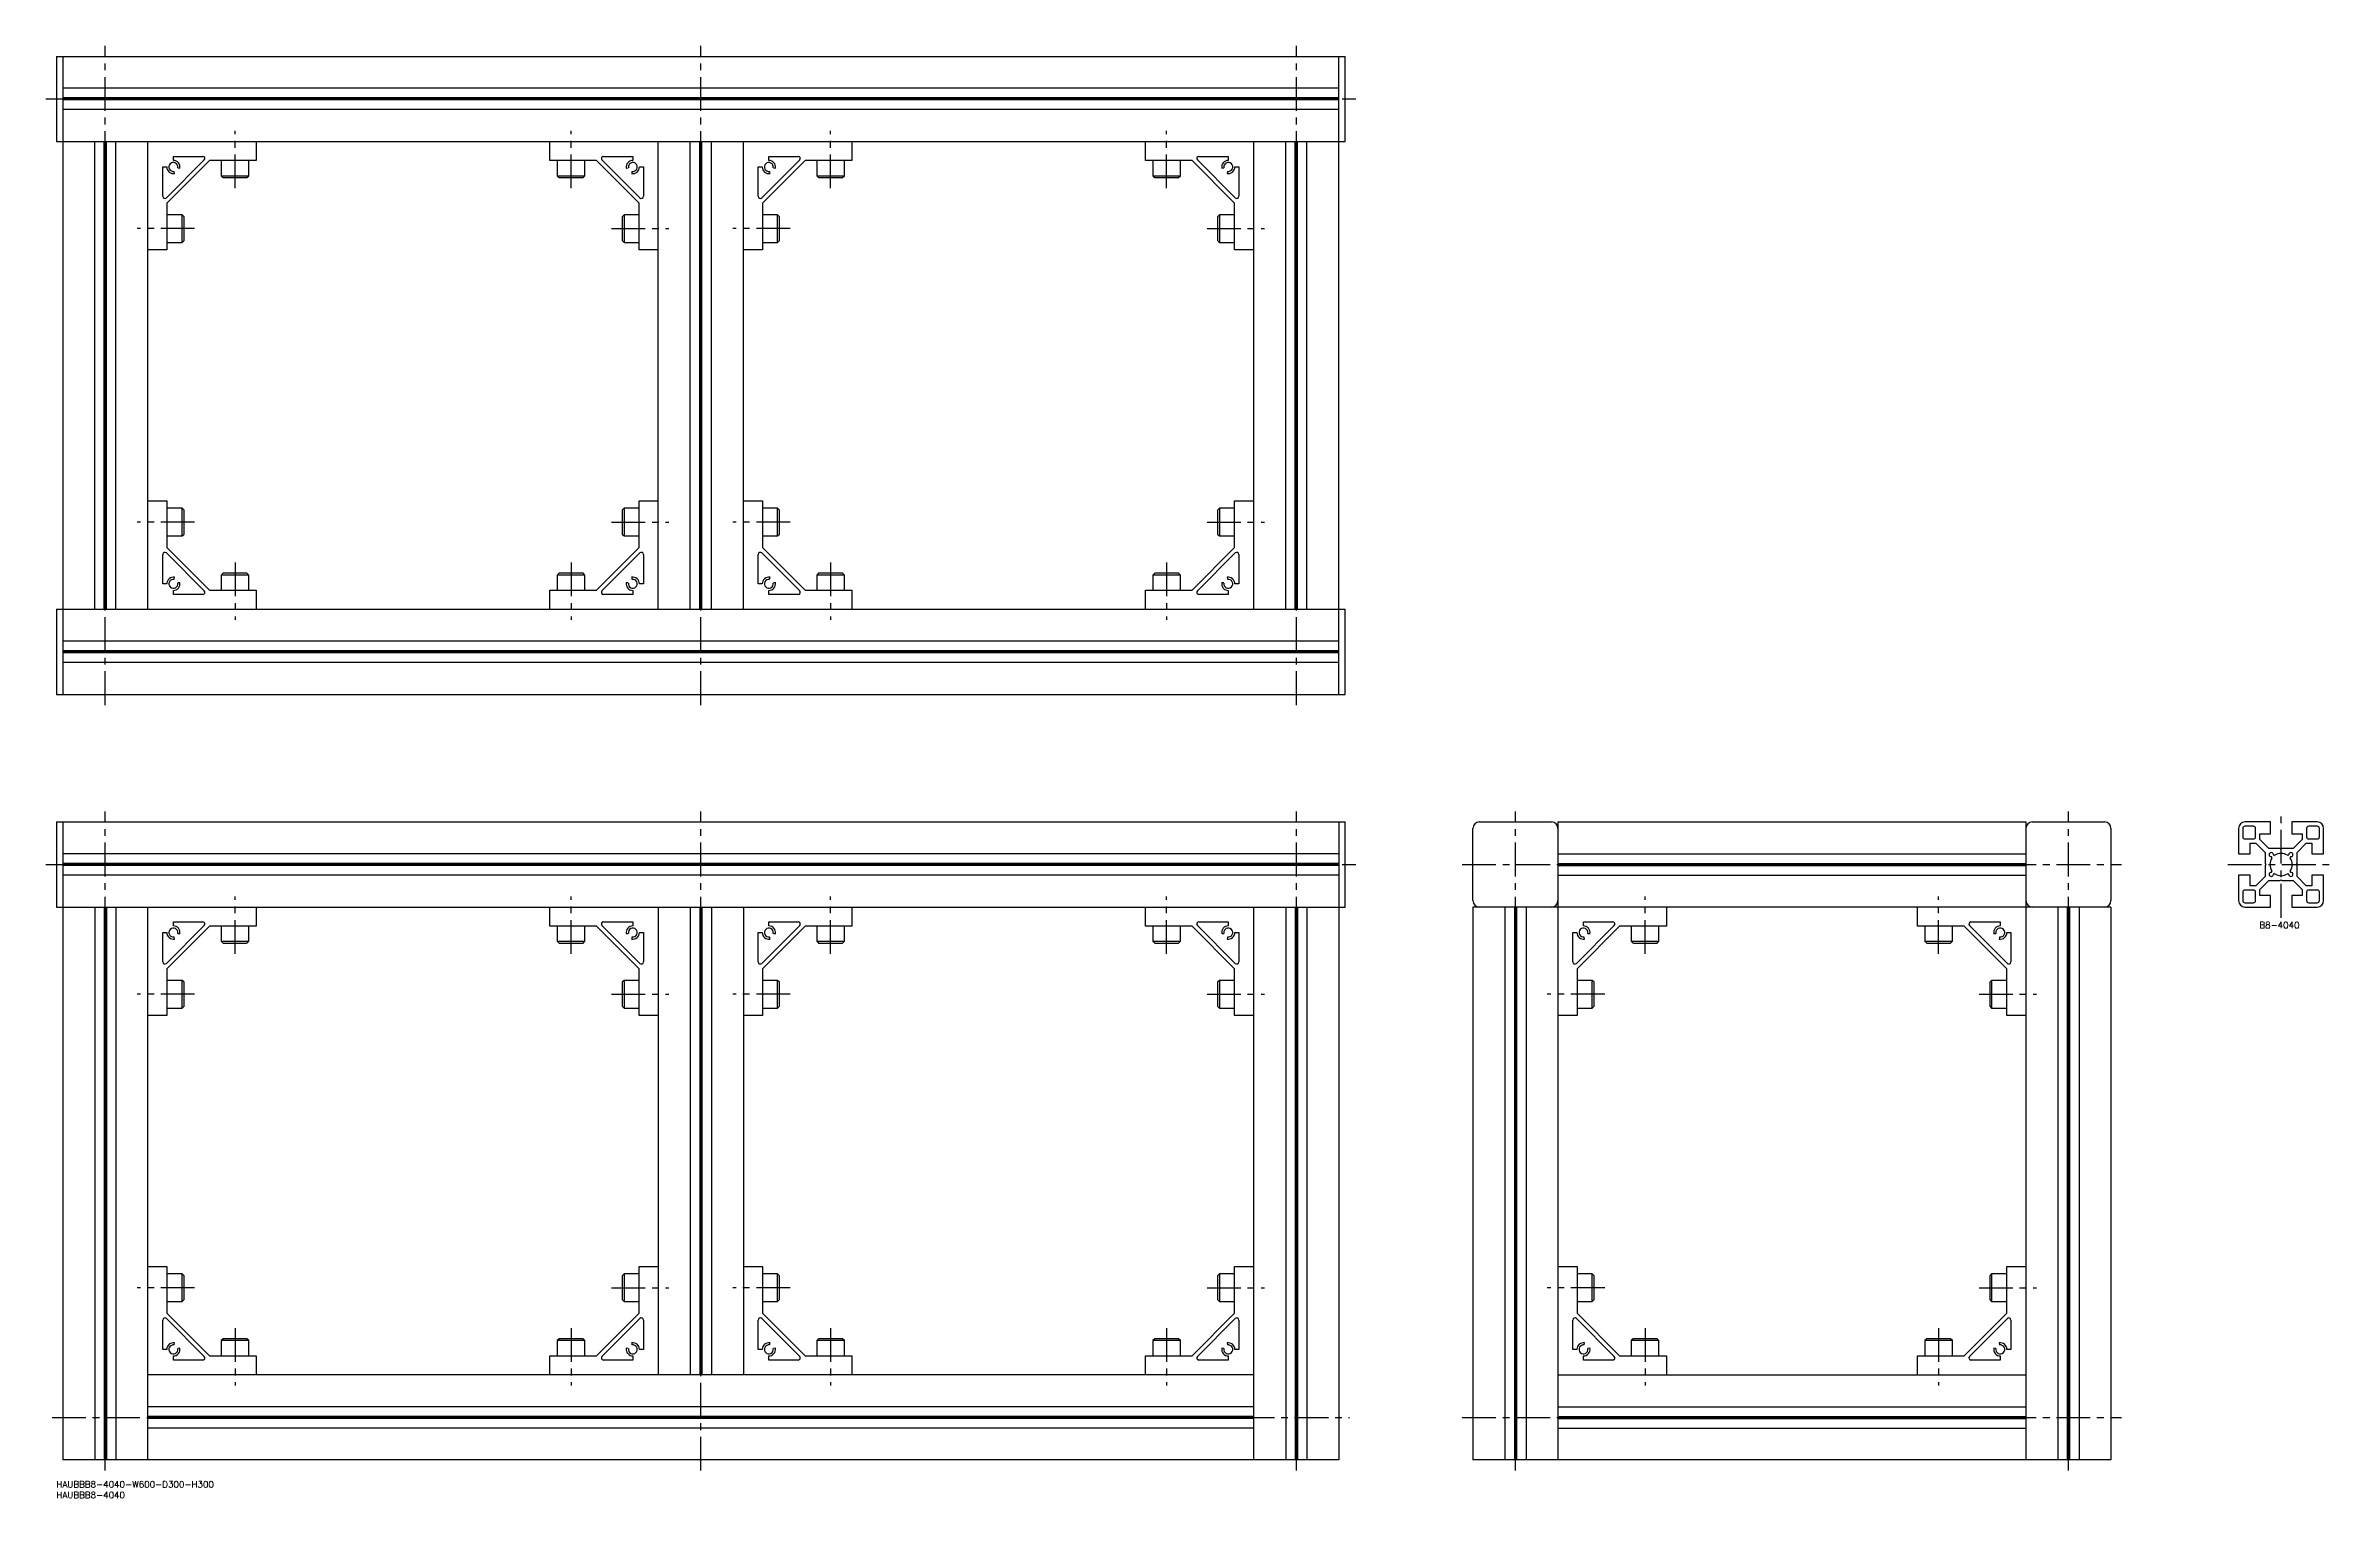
# Model space of a CAD drawing. Extents: x -5 to 1071, y -8 to 675.
import ezdxf

# ---------------------------------------------------------------- set-up
doc = ezdxf.new("R2010")
doc.units = 0
doc.header["$LTSCALE"] = 0.5
doc.linetypes.add('CENTER', pattern=[50.8, 31.75, -6.35, 6.35, -6.35])
for name, color, linetype in [('MSM_CENTER', 1, 'CENTER'), ('MSM_CONTINUOUS', 7, 'CONTINUOUS'), ('MSM_PART_NUMBER', 7, 'CONTINUOUS')]:
    doc.layers.add(name, color=color, linetype=linetype)
doc.styles.get("Standard").update_dxf_attribs({"font": 'txt.shx', "height": 3, "bigfont": 'bigfont.shx'})

# ---------------------------------------------------------------- blocks, each defined once
blk = doc.blocks.new('*U8')
at = {"layer": 'MSM_PART_NUMBER'}
blk.add_text('HAUBBB8-4040-W600-D300-H300', height=3, dxfattribs=at).set_placement((0, -3))
blk = doc.blocks.new('*U9')
at = {"layer": 'MSM_PART_NUMBER'}
blk.add_text('HAUBBB8-4040', height=3, dxfattribs=at).set_placement((0, -8))
blk = doc.blocks.new('*U10')
at = {"layer": 'MSM_PART_NUMBER'}
blk.add_text('B8-4040', height=3, dxfattribs=at).set_placement((1035.8, 260))

msp = doc.modelspace()

# ---------------------------------------------------------------- linework, layer by layer
at = {"layer": 'MSM_CENTER'}
for p, q in [((23, 365), (23, 675)), ((303, 365), (303, 675)), ((583, 365), (583, 675)), ((-5, 650), (611, 650)), ((84, 608), (84, 635)), ((242, 608), (242, 635)), ((364, 608), (364, 635)), ((522, 608), (522, 635)), ((65, 589), (38, 589)), ((261, 589), (288, 589)), ((345, 589), (318, 589)), ((541, 589), (568, 589)), ((65, 451), (38, 451)), ((261, 451), (288, 451)), ((345, 451), (318, 451)), ((541, 451), (568, 451)), ((84, 432), (84, 405)), ((242, 432), (242, 405)), ((364, 432), (364, 405)), ((522, 432), (522, 405)), ((23, 5), (23, 315)), ((303, 5), (303, 315)), ((583, 5), (583, 315)), ((686, 5), (686, 315)), ((946, 5), (946, 315)), ((1046, 265), (1046, 315)), ((-5, 290), (611, 290)), ((661, 290), (971, 290)), ((1021, 290), (1071, 290)), ((84, 248), (84, 275)), ((242, 248), (242, 275)), ((364, 248), (364, 275)), ((522, 248), (522, 275)), ((747, 248), (747, 275)), ((885, 248), (885, 275)), ((65, 229), (38, 229)), ((261, 229), (288, 229)), ((345, 229), (318, 229)), ((541, 229), (568, 229)), ((728, 229), (701, 229)), ((904, 229), (931, 229)), ((65, 91), (38, 91)), ((261, 91), (288, 91)), ((345, 91), (318, 91)), ((541, 91), (568, 91)), ((728, 91), (701, 91)), ((904, 91), (931, 91)), ((84, 72), (84, 45)), ((242, 72), (242, 45)), ((364, 72), (364, 45)), ((522, 72), (522, 45)), ((747, 72), (747, 45)), ((885, 72), (885, 45)), ((-2, 30), (608, 30)), ((661, 30), (971, 30))]:
    msp.add_line(p, q, dxfattribs=at)
at = {"layer": 'MSM_CONTINUOUS'}
for p, q in [((0, 670), (606, 670)), ((0, 670), (0, 630)), ((3, 670), (3, 370)), ((603, 370), (603, 670)), ((606, 630), (606, 670)), ((603, 655), (3, 655)), ((603, 650.5), (3, 650.5)), ((603, 650), (3, 650)), ((603, 649.5), (3, 649.5)), ((603, 645), (3, 645)), ((0, 630), (606, 630)), ((18, 410), (18, 630)), ((22.5, 410), (22.5, 630)), ((23, 410), (23, 630)), ((23.5, 410), (23.5, 630)), ((28, 410), (28, 630)), ((43, 410), (43, 630)), ((94, 630), (94, 621)), ((232, 621), (232, 630)), ((283, 410), (283, 630)), ((298, 410), (298, 630)), ((302.5, 410), (302.5, 630)), ((303, 410), (303, 630)), ((303.5, 410), (303.5, 630)), ((308, 410), (308, 630)), ((323, 410), (323, 630)), ((374, 630), (374, 621)), ((512, 621), (512, 630)), ((563, 410), (563, 630)), ((578, 410), (578, 630)), ((582.5, 410), (582.5, 630)), ((583, 410), (583, 630)), ((583.5, 410), (583.5, 630)), ((588, 410), (588, 630)), ((50, 604.2), (50, 618)), ((50, 618), (51.9, 618)), ((69.5, 621.3), (51.7, 603.5)), ((72, 621), (52, 601)), ((55, 623), (68.8, 623)), ((55, 621.1), (55, 623)), ((55.5, 614.9), (55.4, 615.9)), ((57.1, 617.6), (58.1, 617.5)), ((94, 621), (72, 621)), ((77.5, 621), (77.5, 613.9)), ((77.5, 613.9), (78.4, 613)), ((77.5, 613.9), (90.5, 613.9)), ((89.6, 613), (90.5, 613.9)), ((90.5, 613.9), (90.5, 621)), ((254, 621), (232, 621)), ((235.5, 621), (235.5, 613.9)), ((235.5, 613.9), (236.4, 613)), ((235.5, 613.9), (248.5, 613.9)), ((247.6, 613), (248.5, 613.9)), ((248.5, 613.9), (248.5, 621)), ((274, 601), (254, 621)), ((274.3, 603.5), (256.5, 621.3)), ((257.2, 623), (271, 623)), ((267.9, 617.5), (268.9, 617.6)), ((270.6, 615.9), (270.5, 614.9)), ((271, 623), (271, 621.1)), ((274.1, 618), (276, 618)), ((276, 618), (276, 604.2)), ((330, 604.2), (330, 618)), ((330, 618), (331.9, 618)), ((349.5, 621.3), (331.7, 603.5)), ((352, 621), (332, 601)), ((335, 623), (348.8, 623)), ((335, 621.1), (335, 623)), ((335.5, 614.9), (335.4, 615.9)), ((337.1, 617.6), (338.1, 617.5)), ((374, 621), (352, 621)), ((357.5, 621), (357.5, 613.9)), ((357.5, 613.9), (358.4, 613)), ((357.5, 613.9), (370.5, 613.9)), ((369.6, 613), (370.5, 613.9)), ((370.5, 613.9), (370.5, 621)), ((534, 621), (512, 621)), ((515.5, 621), (515.5, 613.9)), ((515.5, 613.9), (516.4, 613)), ((515.5, 613.9), (528.5, 613.9)), ((527.6, 613), (528.5, 613.9)), ((528.5, 613.9), (528.5, 621)), ((554, 601), (534, 621)), ((554.3, 603.5), (536.5, 621.3)), ((537.2, 623), (551, 623)), ((547.9, 617.5), (548.9, 617.6)), ((550.6, 615.9), (550.5, 614.9)), ((551, 623), (551, 621.1)), ((554.1, 618), (556, 618)), ((556, 618), (556, 604.2)), ((78.4, 613), (89.6, 613)), ((236.4, 613), (247.6, 613)), ((358.4, 613), (369.6, 613)), ((516.4, 613), (527.6, 613)), ((52, 601), (52, 579)), ((59.1, 595.5), (52, 595.5)), ((60, 594.6), (59.1, 595.5)), ((59.1, 582.5), (59.1, 595.5)), ((60, 583.4), (60, 594.6)), ((266.9, 595.5), (266, 594.6)), ((266, 594.6), (266, 583.4)), ((274, 595.5), (266.9, 595.5)), ((266.9, 595.5), (266.9, 582.5)), ((274, 579), (274, 601)), ((332, 601), (332, 579)), ((339.1, 595.5), (332, 595.5)), ((340, 594.6), (339.1, 595.5)), ((339.1, 582.5), (339.1, 595.5)), ((340, 583.4), (340, 594.6)), ((546.9, 595.5), (546, 594.6)), ((546, 594.6), (546, 583.4)), ((554, 595.5), (546.9, 595.5)), ((546.9, 595.5), (546.9, 582.5)), ((554, 579), (554, 601)), ((52, 582.5), (59.1, 582.5)), ((59.1, 582.5), (60, 583.4)), ((266, 583.4), (266.9, 582.5)), ((266.9, 582.5), (274, 582.5)), ((332, 582.5), (339.1, 582.5)), ((339.1, 582.5), (340, 583.4)), ((546, 583.4), (546.9, 582.5)), ((546.9, 582.5), (554, 582.5)), ((52, 579), (43, 579)), ((283, 579), (274, 579)), ((332, 579), (323, 579)), ((563, 579), (554, 579)), ((43, 461), (52, 461)), ((52, 461), (52, 439)), ((59.1, 457.5), (52, 457.5)), ((60, 456.6), (59.1, 457.5)), ((59.1, 444.5), (59.1, 457.5)), ((60, 445.4), (60, 456.6)), ((266.9, 457.5), (266, 456.6)), ((266, 456.6), (266, 445.4)), ((274, 457.5), (266.9, 457.5)), ((266.9, 457.5), (266.9, 444.5)), ((274, 439), (274, 461)), ((274, 461), (283, 461)), ((323, 461), (332, 461)), ((332, 461), (332, 439)), ((339.1, 457.5), (332, 457.5)), ((340, 456.6), (339.1, 457.5)), ((339.1, 444.5), (339.1, 457.5)), ((340, 445.4), (340, 456.6)), ((546.9, 457.5), (546, 456.6)), ((546, 456.6), (546, 445.4)), ((554, 457.5), (546.9, 457.5)), ((546.9, 457.5), (546.9, 444.5)), ((554, 439), (554, 461)), ((554, 461), (563, 461)), ((52, 444.5), (59.1, 444.5)), ((59.1, 444.5), (60, 445.4)), ((266, 445.4), (266.9, 444.5)), ((266.9, 444.5), (274, 444.5)), ((332, 444.5), (339.1, 444.5)), ((339.1, 444.5), (340, 445.4)), ((546, 445.4), (546.9, 444.5)), ((546.9, 444.5), (554, 444.5)), ((50, 422), (50, 435.8)), ((51.7, 436.5), (69.5, 418.7)), ((52, 439), (72, 419)), ((254, 419), (274, 439)), ((256.5, 418.7), (274.3, 436.5)), ((276, 435.8), (276, 422)), ((330, 422), (330, 435.8)), ((331.7, 436.5), (349.5, 418.7)), ((332, 439), (352, 419)), ((534, 419), (554, 439)), ((536.5, 418.7), (554.3, 436.5)), ((556, 435.8), (556, 422)), ((51.9, 422), (50, 422)), ((55.4, 424.1), (55.5, 425.1)), ((58.1, 422.5), (57.1, 422.4)), ((78.4, 427), (77.5, 426.1)), ((77.5, 426.1), (77.5, 419)), ((90.5, 426.1), (77.5, 426.1)), ((89.6, 427), (78.4, 427)), ((90.5, 426.1), (89.6, 427)), ((90.5, 419), (90.5, 426.1)), ((236.4, 427), (235.5, 426.1)), ((235.5, 426.1), (235.5, 419)), ((248.5, 426.1), (235.5, 426.1)), ((247.6, 427), (236.4, 427)), ((248.5, 426.1), (247.6, 427)), ((248.5, 419), (248.5, 426.1)), ((268.9, 422.4), (267.9, 422.5)), ((270.5, 425.1), (270.6, 424.1)), ((276, 422), (274.1, 422)), ((331.9, 422), (330, 422)), ((335.4, 424.1), (335.5, 425.1)), ((338.1, 422.5), (337.1, 422.4)), ((358.4, 427), (357.5, 426.1)), ((357.5, 426.1), (357.5, 419)), ((370.5, 426.1), (357.5, 426.1)), ((369.6, 427), (358.4, 427)), ((370.5, 426.1), (369.6, 427)), ((370.5, 419), (370.5, 426.1)), ((516.4, 427), (515.5, 426.1)), ((515.5, 426.1), (515.5, 419)), ((528.5, 426.1), (515.5, 426.1)), ((527.6, 427), (516.4, 427)), ((528.5, 426.1), (527.6, 427)), ((528.5, 419), (528.5, 426.1)), ((548.9, 422.4), (547.9, 422.5)), ((550.5, 425.1), (550.6, 424.1)), ((556, 422), (554.1, 422)), ((0, 410), (606, 410)), ((0, 410), (0, 370)), ((55, 417), (55, 418.9)), ((68.8, 417), (55, 417)), ((72, 419), (94, 419)), ((94, 419), (94, 410)), ((232, 419), (254, 419)), ((232, 410), (232, 419)), ((271, 417), (257.2, 417)), ((271, 418.9), (271, 417)), ((335, 417), (335, 418.9)), ((348.8, 417), (335, 417)), ((352, 419), (374, 419)), ((374, 419), (374, 410)), ((512, 419), (534, 419)), ((512, 410), (512, 419)), ((551, 417), (537.2, 417)), ((551, 418.9), (551, 417)), ((606, 370), (606, 410)), ((603, 395), (3, 395)), ((603, 390.5), (3, 390.5)), ((603, 390), (3, 390)), ((603, 389.5), (3, 389.5)), ((603, 385), (3, 385)), ((0, 370), (606, 370)), ((0, 310), (606, 310)), ((0, 310), (0, 270)), ((3, 310), (3, 10)), ((603, 310), (603, 10)), ((606, 270), (606, 310)), ((666, 273), (666, 307)), ((669, 310), (703, 310)), ((706, 310), (706, 10)), ((706, 310), (926, 310)), ((926, 310), (926, 10)), ((929, 310), (963, 310)), ((966, 307), (966, 273)), ((1026, 307), (1026, 295)), ((1028, 307), (1028, 303)), ((1041, 310), (1029, 310)), ((1033, 308), (1029, 308)), ((1029, 302), (1033, 302)), ((1034, 303), (1034, 307)), ((1036, 304.5), (1041, 304.5)), ((1036, 301.8), (1036, 304.5)), ((1040.3, 297.5), (1036, 301.8)), ((1041, 304.5), (1041, 310)), ((1063, 310), (1051, 310)), ((1051, 310), (1051, 304.5)), ((1051, 304.5), (1056, 304.5)), ((1056, 301.8), (1051.7, 297.5)), ((1056, 304.5), (1056, 301.8)), ((1058, 307), (1058, 303)), ((1063, 308), (1059, 308)), ((1059, 302), (1063, 302)), ((1064, 303), (1064, 307)), ((1066, 295), (1066, 307)), ((603, 295), (3, 295)), ((706, 295), (926, 295)), ((1026, 295), (1031.5, 295)), ((1031.5, 295), (1031.5, 300)), ((1031.5, 300), (1034.2, 300)), ((1034.2, 300), (1038.5, 295.7)), ((1038.5, 295.7), (1038.5, 290.5)), ((1045.5, 297.5), (1040.3, 297.5)), ((1046, 297.2), (1045.5, 297.5)), ((1046.5, 297.5), (1046, 297.2)), ((1051.7, 297.5), (1046.5, 297.5)), ((1053.5, 295.7), (1057.8, 300)), ((1053.5, 290.5), (1053.5, 295.7)), ((1057.8, 300), (1060.5, 300)), ((1060.5, 300), (1060.5, 295)), ((1060.5, 295), (1066, 295)), ((603, 290.5), (3, 290.5)), ((603, 290), (3, 290)), ((603, 289.5), (3, 289.5)), ((603, 285), (3, 285)), ((706, 290.5), (926, 290.5)), ((706, 290), (926, 290)), ((706, 289.5), (926, 289.5)), ((706, 285), (926, 285)), ((1031.5, 285), (1026, 285)), ((1026, 285), (1026, 273)), ((1031.5, 280), (1031.5, 285)), ((1034.2, 280), (1031.5, 280)), ((1038.5, 284.3), (1034.2, 280)), ((1036, 278.2), (1040.3, 282.5)), ((1038.5, 290.5), (1038.8, 290)), ((1038.8, 290), (1038.5, 289.5)), ((1038.5, 289.5), (1038.5, 284.3)), ((1040.3, 282.5), (1045.5, 282.5)), ((1045.5, 282.5), (1046, 282.8)), ((1046, 282.8), (1046.5, 282.5)), ((1046.5, 282.5), (1051.7, 282.5)), ((1051.7, 282.5), (1056, 278.2)), ((1053.2, 290), (1053.5, 290.5)), ((1053.5, 289.5), (1053.2, 290)), ((1053.5, 284.3), (1053.5, 289.5)), ((1057.8, 280), (1053.5, 284.3)), ((1060.5, 280), (1057.8, 280)), ((1066, 285), (1060.5, 285)), ((1060.5, 285), (1060.5, 280)), ((1066, 273), (1066, 285)), ((0, 270), (606, 270)), ((18, 270), (18, 10)), ((22.5, 270), (22.5, 10)), ((23, 270), (23, 10)), ((23.5, 270), (23.5, 10)), ((28, 270), (28, 10)), ((43, 10), (43, 270)), ((94, 270), (94, 261)), ((232, 261), (232, 270)), ((283, 270), (283, 50)), ((298, 270), (298, 50)), ((302.5, 270), (302.5, 50)), ((303, 270), (303, 50)), ((303.5, 270), (303.5, 50)), ((308, 270), (308, 50)), ((323, 270), (323, 50)), ((374, 270), (374, 261)), ((512, 261), (512, 270)), ((563, 10), (563, 270)), ((578, 270), (578, 10)), ((582.5, 270), (582.5, 10)), ((583, 270), (583, 10)), ((583.5, 270), (583.5, 10)), ((588, 270), (588, 10)), ((966, 270), (666, 270)), ((666, 270), (666, 10)), ((681, 270), (681, 10)), ((685.5, 270), (685.5, 10)), ((686, 270), (686, 10)), ((686.5, 270), (686.5, 10)), ((691, 270), (691, 10)), ((757, 270), (757, 261)), ((875, 261), (875, 270)), ((941, 270), (941, 10)), ((945.5, 270), (945.5, 10)), ((946, 270), (946, 10)), ((946.5, 270), (946.5, 10)), ((951, 270), (951, 10)), ((966, 270), (966, 10)), ((1028, 277), (1028, 273)), ((1033, 278), (1029, 278)), ((1029, 272), (1033, 272)), ((1029, 270), (1041, 270)), ((1034, 273), (1034, 277)), ((1036, 275.5), (1036, 278.2)), ((1041, 275.5), (1036, 275.5)), ((1041, 270), (1041, 275.5)), ((1051, 275.5), (1051, 270)), ((1056, 275.5), (1051, 275.5)), ((1051, 270), (1063, 270)), ((1056, 278.2), (1056, 275.5)), ((1058, 277), (1058, 273)), ((1063, 278), (1059, 278)), ((1059, 272), (1063, 272)), ((1064, 273), (1064, 277)), ((69.5, 261.3), (51.7, 243.5)), ((72, 261), (52, 241)), ((55, 263), (68.8, 263)), ((55, 261.1), (55, 263)), ((94, 261), (72, 261)), ((77.5, 261), (77.5, 253.9)), ((90.5, 253.9), (90.5, 261)), ((254, 261), (232, 261)), ((235.5, 261), (235.5, 253.9)), ((248.5, 253.9), (248.5, 261)), ((274, 241), (254, 261)), ((274.3, 243.5), (256.5, 261.3)), ((257.2, 263), (271, 263)), ((271, 263), (271, 261.1)), ((349.5, 261.3), (331.7, 243.5)), ((352, 261), (332, 241)), ((335, 263), (348.8, 263)), ((335, 261.1), (335, 263)), ((374, 261), (352, 261)), ((357.5, 261), (357.5, 253.9)), ((370.5, 253.9), (370.5, 261)), ((534, 261), (512, 261)), ((515.5, 261), (515.5, 253.9)), ((528.5, 253.9), (528.5, 261)), ((554, 241), (534, 261)), ((554.3, 243.5), (536.5, 261.3)), ((537.2, 263), (551, 263)), ((551, 263), (551, 261.1)), ((732.5, 261.3), (714.7, 243.5)), ((735, 261), (715, 241)), ((718, 263), (731.8, 263)), ((718, 261.1), (718, 263)), ((757, 261), (735, 261)), ((740.5, 261), (740.5, 253.9)), ((753.5, 253.9), (753.5, 261)), ((897, 261), (875, 261)), ((878.5, 261), (878.5, 253.9)), ((891.5, 253.9), (891.5, 261)), ((917, 241), (897, 261)), ((917.3, 243.5), (899.5, 261.3)), ((900.2, 263), (914, 263)), ((914, 263), (914, 261.1)), ((50, 244.2), (50, 258)), ((50, 258), (51.9, 258)), ((55.5, 254.9), (55.4, 255.9)), ((57.1, 257.6), (58.1, 257.5)), ((77.5, 253.9), (78.4, 253)), ((77.5, 253.9), (90.5, 253.9)), ((78.4, 253), (89.6, 253)), ((89.6, 253), (90.5, 253.9)), ((235.5, 253.9), (236.4, 253)), ((235.5, 253.9), (248.5, 253.9)), ((236.4, 253), (247.6, 253)), ((247.6, 253), (248.5, 253.9)), ((267.9, 257.5), (268.9, 257.6)), ((270.6, 255.9), (270.5, 254.9)), ((274.1, 258), (276, 258)), ((276, 258), (276, 244.2)), ((330, 244.2), (330, 258)), ((330, 258), (331.9, 258)), ((335.5, 254.9), (335.4, 255.9)), ((337.1, 257.6), (338.1, 257.5)), ((357.5, 253.9), (358.4, 253)), ((357.5, 253.9), (370.5, 253.9)), ((358.4, 253), (369.6, 253)), ((369.6, 253), (370.5, 253.9)), ((515.5, 253.9), (516.4, 253)), ((515.5, 253.9), (528.5, 253.9)), ((516.4, 253), (527.6, 253)), ((527.6, 253), (528.5, 253.9)), ((547.9, 257.5), (548.9, 257.6)), ((550.6, 255.9), (550.5, 254.9)), ((554.1, 258), (556, 258)), ((556, 258), (556, 244.2)), ((713, 244.2), (713, 258)), ((713, 258), (714.9, 258)), ((718.5, 254.9), (718.4, 255.9)), ((720.1, 257.6), (721.1, 257.5)), ((740.5, 253.9), (741.4, 253)), ((740.5, 253.9), (753.5, 253.9)), ((741.4, 253), (752.6, 253)), ((752.6, 253), (753.5, 253.9)), ((878.5, 253.9), (879.4, 253)), ((878.5, 253.9), (891.5, 253.9)), ((879.4, 253), (890.6, 253)), ((890.6, 253), (891.5, 253.9)), ((910.9, 257.5), (911.9, 257.6)), ((913.6, 255.9), (913.5, 254.9)), ((917.1, 258), (919, 258)), ((919, 258), (919, 244.2)), ((52, 241), (52, 219)), ((274, 219), (274, 241)), ((332, 241), (332, 219)), ((554, 219), (554, 241)), ((715, 241), (715, 219)), ((917, 219), (917, 241)), ((59.1, 235.5), (52, 235.5)), ((60, 234.6), (59.1, 235.5)), ((59.1, 222.5), (59.1, 235.5)), ((60, 223.4), (60, 234.6)), ((266.9, 235.5), (266, 234.6)), ((266, 234.6), (266, 223.4)), ((274, 235.5), (266.9, 235.5)), ((266.9, 235.5), (266.9, 222.5)), ((339.1, 235.5), (332, 235.5)), ((340, 234.6), (339.1, 235.5)), ((339.1, 222.5), (339.1, 235.5)), ((340, 223.4), (340, 234.6)), ((546.9, 235.5), (546, 234.6)), ((546, 234.6), (546, 223.4)), ((554, 235.5), (546.9, 235.5)), ((546.9, 235.5), (546.9, 222.5)), ((722.1, 235.5), (715, 235.5)), ((723, 234.6), (722.1, 235.5)), ((722.1, 222.5), (722.1, 235.5)), ((723, 223.4), (723, 234.6)), ((909.9, 235.5), (909, 234.6)), ((909, 234.6), (909, 223.4)), ((917, 235.5), (909.9, 235.5)), ((909.9, 235.5), (909.9, 222.5)), ((52, 219), (43, 219)), ((52, 222.5), (59.1, 222.5)), ((59.1, 222.5), (60, 223.4)), ((266, 223.4), (266.9, 222.5)), ((266.9, 222.5), (274, 222.5)), ((283, 219), (274, 219)), ((332, 219), (323, 219)), ((332, 222.5), (339.1, 222.5)), ((339.1, 222.5), (340, 223.4)), ((546, 223.4), (546.9, 222.5)), ((546.9, 222.5), (554, 222.5)), ((563, 219), (554, 219)), ((715, 219), (706, 219)), ((715, 222.5), (722.1, 222.5)), ((722.1, 222.5), (723, 223.4)), ((909, 223.4), (909.9, 222.5)), ((909.9, 222.5), (917, 222.5)), ((926, 219), (917, 219)), ((43, 101), (52, 101)), ((52, 101), (52, 79)), ((59.1, 97.5), (52, 97.5)), ((60, 96.6), (59.1, 97.5)), ((59.1, 84.5), (59.1, 97.5)), ((266.9, 97.5), (266, 96.6)), ((274, 97.5), (266.9, 97.5)), ((266.9, 97.5), (266.9, 84.5)), ((274, 79), (274, 101)), ((274, 101), (283, 101)), ((323, 101), (332, 101)), ((332, 101), (332, 79)), ((339.1, 97.5), (332, 97.5)), ((340, 96.6), (339.1, 97.5)), ((339.1, 84.5), (339.1, 97.5)), ((546.9, 97.5), (546, 96.6)), ((554, 97.5), (546.9, 97.5)), ((546.9, 97.5), (546.9, 84.5)), ((554, 79), (554, 101)), ((554, 101), (563, 101)), ((706, 101), (715, 101)), ((715, 101), (715, 79)), ((722.1, 97.5), (715, 97.5)), ((723, 96.6), (722.1, 97.5)), ((722.1, 84.5), (722.1, 97.5)), ((909.9, 97.5), (909, 96.6)), ((917, 97.5), (909.9, 97.5)), ((909.9, 97.5), (909.9, 84.5)), ((917, 79), (917, 101)), ((917, 101), (926, 101)), ((60, 85.4), (60, 96.6)), ((266, 96.6), (266, 85.4)), ((340, 85.4), (340, 96.6)), ((546, 96.6), (546, 85.4)), ((723, 85.4), (723, 96.6)), ((909, 96.6), (909, 85.4)), ((50, 62), (50, 75.8)), ((51.7, 76.5), (69.5, 58.7)), ((52, 84.5), (59.1, 84.5)), ((52, 79), (72, 59)), ((59.1, 84.5), (60, 85.4)), ((254, 59), (274, 79)), ((256.5, 58.7), (274.3, 76.5)), ((266, 85.4), (266.9, 84.5)), ((266.9, 84.5), (274, 84.5)), ((276, 75.8), (276, 62)), ((330, 62), (330, 75.8)), ((331.7, 76.5), (349.5, 58.7)), ((332, 84.5), (339.1, 84.5)), ((332, 79), (352, 59)), ((339.1, 84.5), (340, 85.4)), ((534, 59), (554, 79)), ((536.5, 58.7), (554.3, 76.5)), ((546, 85.4), (546.9, 84.5)), ((546.9, 84.5), (554, 84.5)), ((556, 75.8), (556, 62)), ((713, 62), (713, 75.8)), ((714.7, 76.5), (732.5, 58.7)), ((715, 84.5), (722.1, 84.5)), ((715, 79), (735, 59)), ((722.1, 84.5), (723, 85.4)), ((897, 59), (917, 79)), ((899.5, 58.7), (917.3, 76.5)), ((909, 85.4), (909.9, 84.5)), ((909.9, 84.5), (917, 84.5)), ((919, 75.8), (919, 62)), ((55.4, 64.1), (55.5, 65.1)), ((78.4, 67), (77.5, 66.1)), ((77.5, 66.1), (77.5, 59)), ((90.5, 66.1), (77.5, 66.1)), ((89.6, 67), (78.4, 67)), ((90.5, 66.1), (89.6, 67)), ((90.5, 59), (90.5, 66.1)), ((236.4, 67), (235.5, 66.1)), ((235.5, 66.1), (235.5, 59)), ((248.5, 66.1), (235.5, 66.1)), ((247.6, 67), (236.4, 67)), ((248.5, 66.1), (247.6, 67)), ((248.5, 59), (248.5, 66.1)), ((270.5, 65.1), (270.6, 64.1)), ((335.4, 64.1), (335.5, 65.1)), ((358.4, 67), (357.5, 66.1)), ((357.5, 66.1), (357.5, 59)), ((370.5, 66.1), (357.5, 66.1)), ((369.6, 67), (358.4, 67)), ((370.5, 66.1), (369.6, 67)), ((370.5, 59), (370.5, 66.1)), ((516.4, 67), (515.5, 66.1)), ((515.5, 66.1), (515.5, 59)), ((528.5, 66.1), (515.5, 66.1)), ((527.6, 67), (516.4, 67)), ((528.5, 66.1), (527.6, 67)), ((528.5, 59), (528.5, 66.1)), ((550.5, 65.1), (550.6, 64.1)), ((718.4, 64.1), (718.5, 65.1)), ((741.4, 67), (740.5, 66.1)), ((740.5, 66.1), (740.5, 59)), ((753.5, 66.1), (740.5, 66.1)), ((752.6, 67), (741.4, 67)), ((753.5, 66.1), (752.6, 67)), ((753.5, 59), (753.5, 66.1)), ((879.4, 67), (878.5, 66.1)), ((878.5, 66.1), (878.5, 59)), ((891.5, 66.1), (878.5, 66.1)), ((890.6, 67), (879.4, 67)), ((891.5, 66.1), (890.6, 67)), ((891.5, 59), (891.5, 66.1)), ((913.5, 65.1), (913.6, 64.1)), ((51.9, 62), (50, 62)), ((55, 57), (55, 58.9)), ((68.8, 57), (55, 57)), ((58.1, 62.5), (57.1, 62.4)), ((72, 59), (94, 59)), ((94, 59), (94, 50)), ((232, 59), (254, 59)), ((232, 50), (232, 59)), ((271, 57), (257.2, 57)), ((268.9, 62.4), (267.9, 62.5)), ((271, 58.9), (271, 57)), ((276, 62), (274.1, 62)), ((331.9, 62), (330, 62)), ((335, 57), (335, 58.9)), ((348.8, 57), (335, 57)), ((338.1, 62.5), (337.1, 62.4)), ((352, 59), (374, 59)), ((374, 59), (374, 50)), ((512, 59), (534, 59)), ((512, 50), (512, 59)), ((551, 57), (537.2, 57)), ((548.9, 62.4), (547.9, 62.5)), ((551, 58.9), (551, 57)), ((556, 62), (554.1, 62)), ((714.9, 62), (713, 62)), ((718, 57), (718, 58.9)), ((731.8, 57), (718, 57)), ((721.1, 62.5), (720.1, 62.4)), ((735, 59), (757, 59)), ((757, 59), (757, 50)), ((875, 59), (897, 59)), ((875, 50), (875, 59)), ((914, 57), (900.2, 57)), ((911.9, 62.4), (910.9, 62.5)), ((914, 58.9), (914, 57)), ((919, 62), (917.1, 62)), ((563, 50), (43, 50)), ((706, 50), (926, 50)), ((563, 35), (43, 35)), ((706, 35), (926, 35)), ((563, 30.5), (43, 30.5)), ((563, 30), (43, 30)), ((563, 29.5), (43, 29.5)), ((563, 25), (43, 25)), ((706, 30.5), (926, 30.5)), ((706, 30), (926, 30)), ((706, 29.5), (926, 29.5)), ((706, 25), (926, 25)), ((603, 10), (3, 10)), ((966, 10), (666, 10))]:
    msp.add_line(p, q, dxfattribs=at)
for centre, radius, start, end in [((55, 618), 3.1, 180, 280), ((55, 618), 2.1, 350, 280), ((55, 618), 3.1, 350, 90), ((68.8, 622), 1, 315, 90), ((257.2, 622), 1, 90, 225), ((271, 618), 3.1, 90, 190), ((271, 618), 2.1, 260, 190), ((271, 618), 3.1, 260, 0), ((335, 618), 3.1, 180, 280), ((335, 618), 2.1, 350, 280), ((335, 618), 3.1, 350, 90), ((348.8, 622), 1, 315, 90), ((537.2, 622), 1, 90, 225), ((551, 618), 3.1, 90, 190), ((551, 618), 2.1, 260, 190), ((551, 618), 3.1, 260, 0), ((51, 604.2), 1, 180, 315), ((275, 604.2), 1, 225, 0), ((331, 604.2), 1, 180, 315), ((555, 604.2), 1, 225, 0), ((51, 435.8), 1, 45, 180), ((275, 435.8), 1, 0, 135), ((331, 435.8), 1, 45, 180), ((555, 435.8), 1, 0, 135), ((55, 422), 3.1, 80, 180), ((55, 422), 2.1, 80, 10), ((55, 422), 3.1, 270, 10), ((271, 422), 3.1, 170, 270), ((271, 422), 2.1, 170, 100), ((271, 422), 3.1, 0, 100), ((335, 422), 3.1, 80, 180), ((335, 422), 2.1, 80, 10), ((335, 422), 3.1, 270, 10), ((551, 422), 3.1, 170, 270), ((551, 422), 2.1, 170, 100), ((551, 422), 3.1, 0, 100), ((68.8, 418), 1, 270, 45), ((257.2, 418), 1, 135, 270), ((348.8, 418), 1, 270, 45), ((537.2, 418), 1, 135, 270), ((669, 307), 3, 90, 180), ((703, 307), 3, 0, 90), ((929, 307), 3, 90, 180), ((963, 307), 3, 0, 90), ((1029, 307), 3, 90, 180), ((1029, 307), 1, 90, 180), ((1029, 303), 1, 180, 270), ((1033, 307), 1, 0, 90), ((1033, 303), 1, 270, 0), ((1059, 307), 1, 90, 180), ((1059, 303), 1, 180, 270), ((1063, 307), 3, 0, 90), ((1063, 307), 1, 0, 90), ((1063, 303), 1, 270, 0), ((1041.4, 294.6), 1, 2.5352, 267.4648), ((1046, 290), 5.25, 145.5324, 214.4676), ((1041.3, 293.2), 0.4, 325.5324, 87.4648), ((1042.8, 294.7), 0.4, 182.5352, 304.4676), ((1046, 290), 5.25, 55.5324, 124.4676), ((1049.2, 294.7), 0.4, 235.5324, 357.4648), ((1050.6, 294.6), 1, 272.5352, 177.4648), ((1050.7, 293.2), 0.4, 92.5352, 214.4676), ((1046, 290), 5.25, 325.5324, 34.4676), ((1041.4, 285.4), 1, 92.5352, 357.4648), ((1041.3, 286.8), 0.4, 272.5352, 34.4676), ((1042.8, 285.3), 0.4, 55.5324, 177.4648), ((1046, 290), 5.25, 235.5324, 304.4676), ((1049.2, 285.3), 0.4, 2.5352, 124.4676), ((1050.6, 285.4), 1, 182.5352, 87.4648), ((1050.7, 286.8), 0.4, 145.5324, 267.4648), ((669, 273), 3, 180, 270), ((703, 273), 3, 270, 0), ((929, 273), 3, 180, 270), ((963, 273), 3, 270, 0), ((1029, 273), 3, 180, 270), ((1029, 277), 1, 90, 180), ((1029, 273), 1, 180, 270), ((1033, 277), 1, 0, 90), ((1033, 273), 1, 270, 0), ((1059, 277), 1, 90, 180), ((1059, 273), 1, 180, 270), ((1063, 277), 1, 0, 90), ((1063, 273), 1, 270, 0), ((1063, 273), 3, 270, 0), ((55, 258), 2.1, 350, 280), ((55, 258), 3.1, 350, 90), ((68.8, 262), 1, 315, 90), ((257.2, 262), 1, 90, 225), ((271, 258), 3.1, 90, 190), ((271, 258), 2.1, 260, 190), ((335, 258), 2.1, 350, 280), ((335, 258), 3.1, 350, 90), ((348.8, 262), 1, 315, 90), ((537.2, 262), 1, 90, 225), ((551, 258), 3.1, 90, 190), ((551, 258), 2.1, 260, 190), ((718, 258), 2.1, 350, 280), ((718, 258), 3.1, 350, 90), ((731.8, 262), 1, 315, 90), ((900.2, 262), 1, 90, 225), ((914, 258), 3.1, 90, 190), ((914, 258), 2.1, 260, 190), ((55, 258), 3.1, 180, 280), ((271, 258), 3.1, 260, 0), ((335, 258), 3.1, 180, 280), ((551, 258), 3.1, 260, 0), ((718, 258), 3.1, 180, 280), ((914, 258), 3.1, 260, 0), ((51, 244.2), 1, 180, 315), ((275, 244.2), 1, 225, 0), ((331, 244.2), 1, 180, 315), ((555, 244.2), 1, 225, 0), ((714, 244.2), 1, 180, 315), ((918, 244.2), 1, 225, 0), ((51, 75.8), 1, 45, 180), ((275, 75.8), 1, 0, 135), ((331, 75.8), 1, 45, 180), ((555, 75.8), 1, 0, 135), ((714, 75.8), 1, 45, 180), ((918, 75.8), 1, 0, 135), ((55, 62), 3.1, 80, 180), ((271, 62), 3.1, 0, 100), ((335, 62), 3.1, 80, 180), ((551, 62), 3.1, 0, 100), ((718, 62), 3.1, 80, 180), ((914, 62), 3.1, 0, 100), ((55, 62), 2.1, 80, 10), ((55, 62), 3.1, 270, 10), ((68.8, 58), 1, 270, 45), ((257.2, 58), 1, 135, 270), ((271, 62), 3.1, 170, 270), ((271, 62), 2.1, 170, 100), ((335, 62), 2.1, 80, 10), ((335, 62), 3.1, 270, 10), ((348.8, 58), 1, 270, 45), ((537.2, 58), 1, 135, 270), ((551, 62), 3.1, 170, 270), ((551, 62), 2.1, 170, 100), ((718, 62), 2.1, 80, 10), ((718, 62), 3.1, 270, 10), ((731.8, 58), 1, 270, 45), ((900.2, 58), 1, 135, 270), ((914, 62), 3.1, 170, 270), ((914, 62), 2.1, 170, 100)]:
    msp.add_arc(centre, radius, start, end, dxfattribs=at)

# ---------------------------------------------------------------- block references
for name in ['*U10', '*U8', '*U9']:
    msp.add_blockref(name, (0, 0), dxfattribs=at)

doc.saveas('drawing.dxf')
